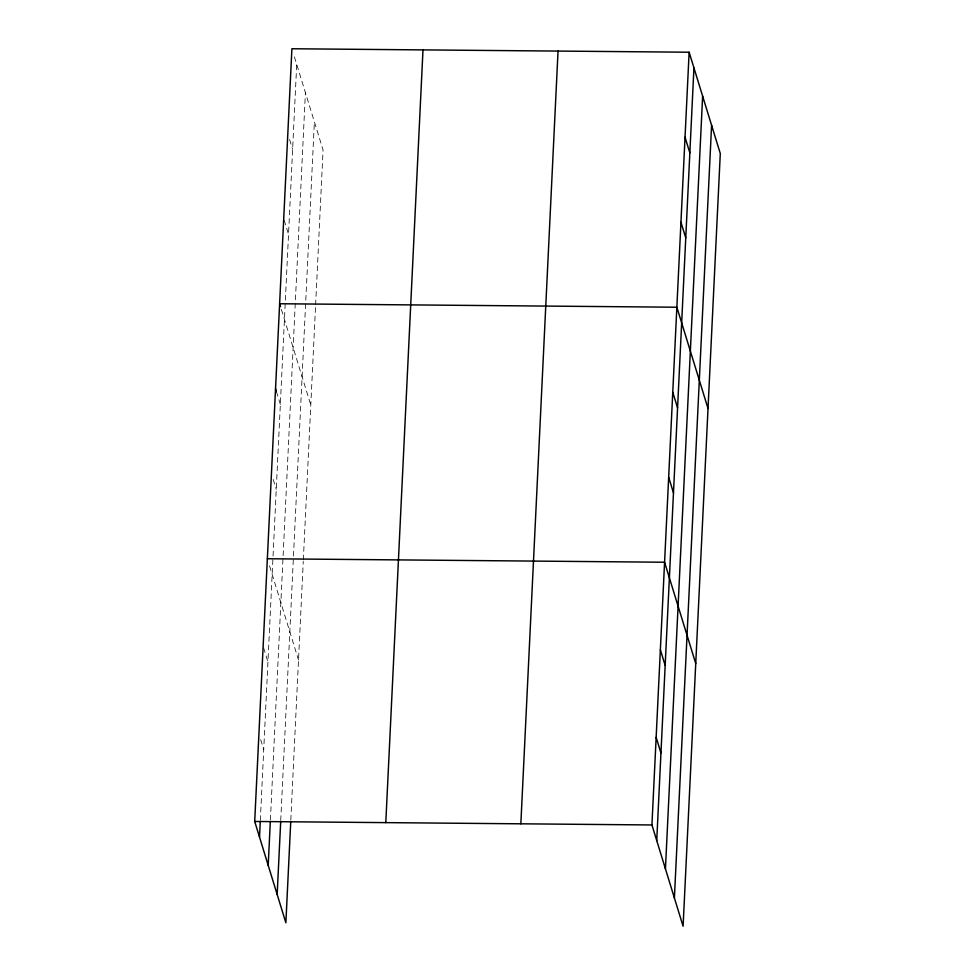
<?xml version="1.0" encoding="UTF-8"?>
<svg xmlns="http://www.w3.org/2000/svg" width="975" height="975" viewBox="0 0 975 975"><rect width="100%" height="100%" fill="white"/><g stroke="black" fill="none" stroke-linecap="round" stroke-linejoin="round"><path stroke-width="0.73" stroke-dasharray="4.88 3.66" d="M260.313 820.499L296.717 64.374M270.392 820.072L305.407 92.649M280.739 820.511L314.377 121.778M290.806 820.097L303.262 561.381M303.335 559.869L315.547 306.382M315.62 304.87L323.066 150.04L293.658 54.429M289.563 139.437L292.622 149.382M284.164 220.167L288.527 234.378M281.385 309.428L310.793 405.039M276.413 391.597L280.349 404.381M273.195 479.432L276.254 489.377M269.539 565.853L298.521 660.038M263.579 647.741L267.942 661.952M260.666 739.586L263.725 749.531"/><path stroke-width="1.46" d="M290.745 821.608L285.87 922.777L254.707 821.474L291.903 48.75L689.13 52.223L720.293 153.526L683.097 926.25L651.934 824.96L689.13 52.223M259.521 837.111L260.24 822.01M268.21 865.373L270.319 821.584M277.168 894.502L280.666 822.023M385.795 822.62L422.992 49.896M520.845 823.802L558.041 51.078M656.736 840.584L693.944 67.86M665.438 868.859L702.634 96.123M674.395 897.975L711.592 125.251M267.357 558.748L664.584 562.234L695.736 663.524M254.707 821.474L651.934 824.96M685.035 137.231L689.849 152.856M680.952 222.227L685.754 237.851M708.021 408.525L676.857 307.223L279.63 303.749L280.507 306.589M672.762 392.23L677.576 407.855M668.667 477.226L673.481 492.862M660.368 649.801L665.169 665.438M656.151 737.38L660.953 753.005M275.535 388.745L276.413 391.597"/></g></svg>
